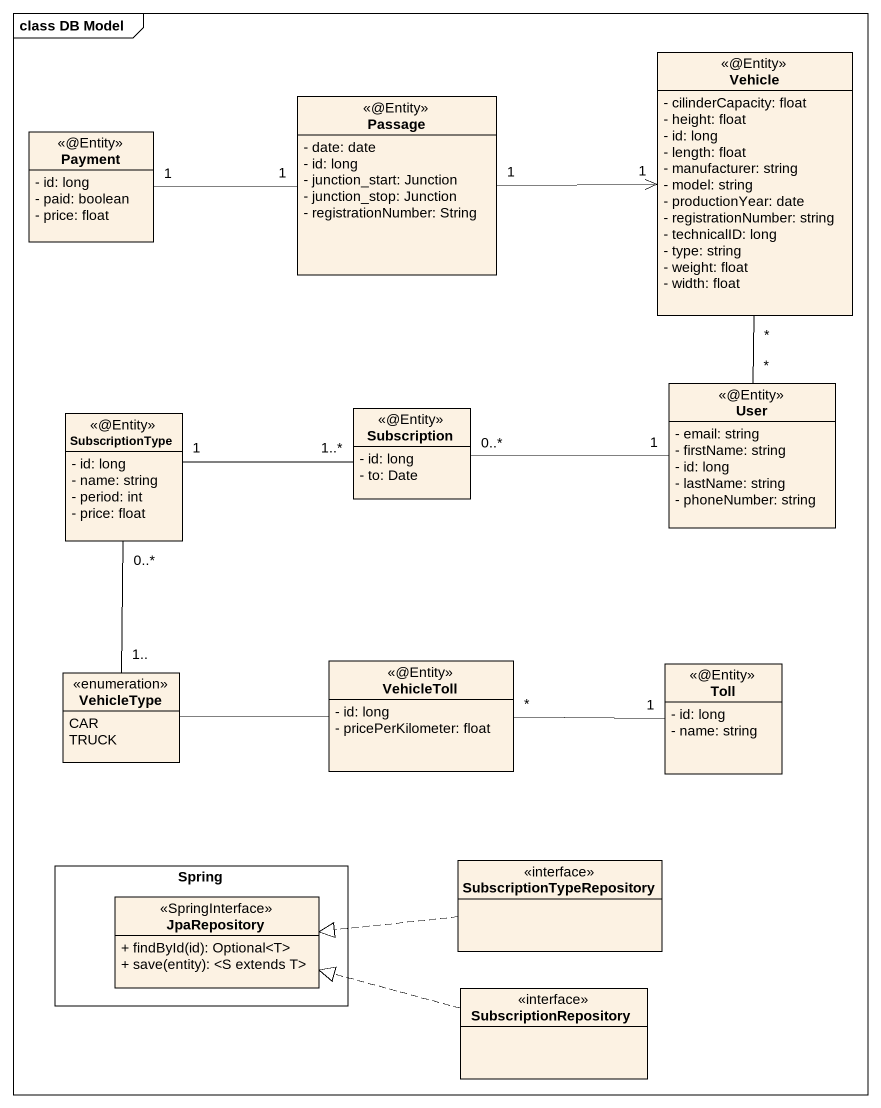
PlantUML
@startuml
mainframe class DB Model
hide circle
hide empty members
skinparam classAttributeIconSize 0
class Vehicle <<@Entity>> {
  - cilinderCapacity: float
  - height: float
  - id: long
  - length: float
  - manufacturer: string
  - model: string
  - productionYear: date
  - registrationNumber: string
  - technicalID: long
  - type: string
  - weight: float
  - width: float
}
class Payment <<@Entity>> {
  - id: long
  - paid: boolean
  - price: float
}
class Passage <<@Entity>> {
  - date: date
  - id: long
  - junction_start: Junction
  - junction_stop: Junction
  - registrationNumber: String
}
class SubscriptionType <<@Entity>> {
  - id: long
  - name: string
  - period: int
  - price: float
}
class Subscription <<@Entity>> {
  - id: long
  - to: Date
}
class User <<@Entity>> {
  - email: string
  - firstName: string
  - id: long
  - lastName: string
  - phoneNumber: string
}
class VehicleToll <<@Entity>> {
  - id: long
  - pricePerKilometer: float
}
enum VehicleType {
  CAR
  TRUCK
}
class Toll <<@Entity>> {
  - id: long
  - name: string
}
rectangle Spring {
  class JpaRepository <<SpringInterface>> {
    + findById(id): Optional<T>
    + save(entity): ~<S extends T>
  }
}
class SubscriptionTypeRepository <<interface>>
class SubscriptionRepository <<interface>>
Vehicle "*" -- "*" User
Payment "1" -right- "1" Passage
Passage "1" -right-> "1" Vehicle
SubscriptionType "1" -right- "1..*" Subscription
User "1" -left- "0..*" Subscription
VehicleToll -left- VehicleType
VehicleType "1.." -up- "0..*" SubscriptionType
Toll "1" -left- "*" VehicleToll
SubscriptionTypeRepository .left.|> JpaRepository
SubscriptionRepository .left.|> JpaRepository
@enduml
